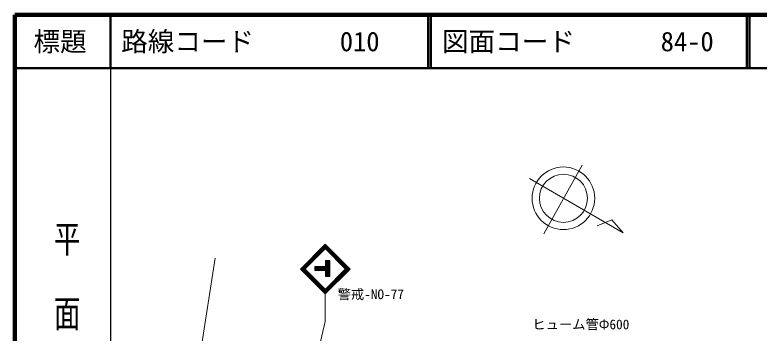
# Model space of a CAD drawing. Units: millimetres, scale not verified. Extents: x 40000 to 680000, y 20000 to 380000.
# Drawn here: x 40000 to 180043, y 320192 to 380000 of the extents above; entities that cross this region are included whole.
import ezdxf
from ezdxf.enums import TextEntityAlignment as Align

# ---------------------------------------------------------------- set-up
doc = ezdxf.new("R2010")
doc.units = ezdxf.units.MM
doc.header["$LTSCALE"] = 1000
for name, color, linetype, lineweight in [('M-TTL', 7, 'Continuous', 13), ('M-TTL-BAND', 7, 'Continuous', 25), ('M-TTL-FRAM', 7, 'Continuous', 13), ('M-TTL-LINE', 7, 'Continuous', 50), ('M-TTL-TXT', 7, 'Continuous', 13)]:
    doc.layers.add(name, color=color, linetype=linetype, lineweight=lineweight)
doc.styles.add('@ＭＳ ゴシック', font='')
doc.styles.add('ＭＳ ゴシック', font='')
doc.styles.get('@ＭＳ ゴシック').set_extended_font_data('@MS Gothic')
doc.styles.get('ＭＳ ゴシック').set_extended_font_data('MS Gothic')

msp = doc.modelspace()

# ---------------------------------------------------------------- linework, layer by layer
at = {"layer": 'M-TTL', "color": 2, "lineweight": 140}
for p, q in [((40000, 380000), (40000, 20000)), ((680000, 380000), (40000, 380000))]:
    msp.add_line(p, q, dxfattribs=at)
at = {"layer": 'M-TTL-BAND'}
msp.add_line((58000, 370000), (58000, 20000), dxfattribs=at)
at = {"layer": 'M-TTL-FRAM'}
for p, q in [((93733, 332227), (98399, 336894)), ((93874, 332227), (98399, 336752)), ((94015, 332227), (98399, 336611)), ((94157, 332227), (98399, 336470)), ((94228, 332156), (98470, 336399)), ((94298, 332086), (98541, 336328)), ((94369, 332015), (98612, 336257)), ((102430, 332015), (98187, 336257)), ((102501, 332086), (98258, 336328)), ((102571, 332156), (98329, 336399)), ((103066, 332227), (98399, 336894)), ((102925, 332227), (98399, 336752)), ((102784, 332227), (98399, 336611)), ((102642, 332227), (98399, 336470)), ((98459, 333826), (98457, 330826)), ((98459, 333826), (99259, 333825)), ((98559, 333826), (98557, 330826)), ((98659, 333825), (98657, 330825)), ((98759, 333825), (98757, 330825)), ((98859, 333825), (98857, 330825)), ((98959, 333825), (98957, 330825)), ((99059, 333825), (99057, 330825)), ((99159, 333825), (99157, 330825)), ((99259, 333825), (99257, 330825)), ((98399, 327560), (93733, 332227)), ((98399, 327701), (93874, 332227)), ((98399, 327843), (94015, 332227)), ((98399, 327984), (94157, 332227)), ((98470, 328055), (94228, 332298)), ((98541, 328126), (94298, 332368)), ((98612, 328196), (94369, 332439)), ((96437, 332727), (98458, 332726)), ((96437, 332727), (96437, 331927)), ((96437, 332627), (98458, 332626)), ((96437, 332527), (98458, 332526)), ((96437, 332427), (98458, 332426)), ((96437, 332327), (98458, 332326)), ((96437, 332227), (98458, 332226)), ((96437, 332127), (98458, 332126)), ((96437, 332027), (98458, 332026)), ((96437, 331927), (98458, 331926)), ((98187, 328196), (102430, 332439)), ((98258, 328126), (102501, 332368)), ((98329, 328055), (102571, 332298)), ((98399, 327984), (102642, 332227)), ((98399, 327843), (102784, 332227)), ((98399, 327701), (102925, 332227)), ((98399, 327560), (103066, 332227)), ((98457, 330826), (99257, 330825)), ((98399, 327560), (98399, 322393)), ((91715, 294224), (98399, 322393))]:
    msp.add_line(p, q, dxfattribs=at)
at = {"layer": 'M-TTL-LINE'}
for p, q in [((58000, 380000), (58000, 370000)), ((117750, 380000), (117750, 370000)), ((118250, 380000), (118250, 370000)), ((177750, 380000), (177750, 370000)), ((178250, 380000), (178250, 370000)), ((40000, 370000), (680000, 370000))]:
    msp.add_line(p, q, dxfattribs=at)
at = {"layer": 'M-TTL-TXT', "color": 3}
for p, q in [((146763, 351776), (139516, 338822)), ((136826, 349280), (154463, 339023)), ((152301, 341506), (149584, 340332)), ((154463, 339023), (152301, 341506)), ((77711, 334255), (71362, 294286))]:
    msp.add_line(p, q, dxfattribs=at)
for radius in [5885, 4520]:
    msp.add_circle((143223, 345529), radius, dxfattribs=at)

# ---------------------------------------------------------------- texts
at = {"layer": 'M-TTL-BAND', "style": '@ＭＳ ゴシック', "width": 1.4}
msp.add_text('平  面  図', height=3666, rotation=270, dxfattribs=at).set_placement((49777, 306475), align=Align.MIDDLE_RIGHT)
at = {"layer": 'M-TTL-FRAM', "style": 'ＭＳ ゴシック'}
for s, p in [('警戒-NO-77', (100728, 326021)), ('ヒューム管Φ600', (137375, 320363))]:
    msp.add_text(s, height=1833, dxfattribs=at).set_placement(p, align=Align.BOTTOM_LEFT)
at = {"layer": 'M-TTL-TXT', "style": 'ＭＳ ゴシック'}
msp.add_text('標題', height=3666, dxfattribs=at).set_placement((48500, 375000), align=Align.MIDDLE_CENTER)
for s, p in [('路線コード', (60000, 375000)), ('010', (101142, 375000)), ('図面コード', (120380, 375000)), ('84-0', (161521, 375000))]:
    msp.add_text(s, height=3666, dxfattribs=at).set_placement(p, align=Align.MIDDLE_LEFT)

doc.saveas('drawing.dxf')
